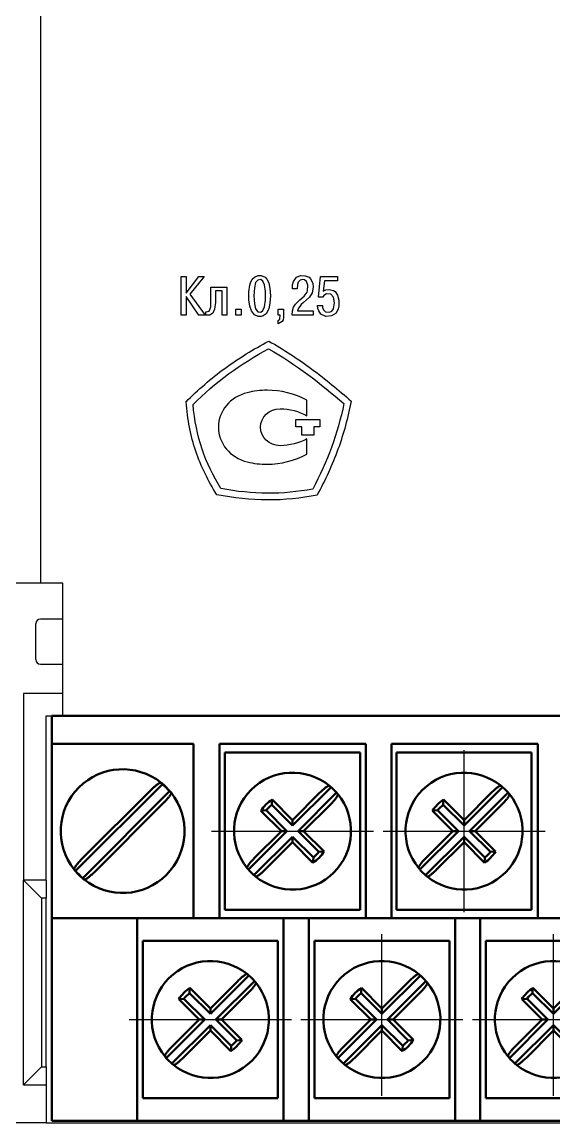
# Model space of a CAD drawing. Header units: millimetres. Extents: x 3520 to 8864, y 403 to 1747.
# Drawn here: x 7246.72 to 7270.35, y 1160.45 to 1209.4 of the extents above; entities that cross this region are included whole.
import ezdxf

# ---------------------------------------------------------------- set-up
doc = ezdxf.new("R2010")
doc.units = ezdxf.units.MM
doc.linetypes.add('CENTER', pattern=[10.16, 6.35, -1.27, 1.27, -1.27])
doc.layers.add('main', color=5, linetype='Continuous', lineweight=50)
doc.layers.add('ОСЕВЫЕ', color=1, linetype='CENTER', lineweight=25)
doc.layers.add('text', color=250, linetype='Continuous')

msp = doc.modelspace()

# ---------------------------------------------------------------- linework, layer by layer
at = {"layer": 'main', "color": 0, "lineweight": 25}
for p, q in [((7247.534, 1230.452, 1518.358), (7247.534, 1184.452, 1518.358)), ((7247.534, 1184.452, 1518.358), (7244.534, 1184.452, 1518.358)), ((7248.534, 1184.452, 1518.358), (7247.534, 1184.452, 1518.358)), ((7248.534, 1178.552, 1518.358), (7248.534, 1184.452, 1518.358)), ((7247.334, 1181.052, 1518.358), (7247.334, 1182.652, 1518.358)), ((7248.534, 1182.852, 1518.358), (7247.534, 1182.852, 1518.358)), ((7247.534, 1180.852, 1518.358), (7248.534, 1180.852, 1518.358)), ((7248.534, 1179.552, 1518.358), (7246.784, 1179.552, 1518.358)), ((7246.784, 1179.552, 1518.358), (7246.784, 1171.252, 1518.358)), ((7247.784, 1171.252, 1518.358), (7247.784, 1178.552, 1518.358)), ((7247.784, 1178.552, 1518.358), (7248.534, 1178.552, 1518.358)), ((7247.584, 1170.452, 1518.358), (7246.784, 1171.252, 1518.358)), ((7247.784, 1171.252, 1518.358), (7246.784, 1171.252, 1518.358)), ((7246.784, 1162.152, 1518.358), (7246.784, 1171.252, 1518.358)), ((7247.784, 1171.252, 1518.358), (7247.784, 1170.452, 1518.358)), ((7247.784, 1170.452, 1518.358), (7247.584, 1170.452, 1518.358)), ((7247.584, 1170.452, 1518.358), (7247.584, 1162.952, 1518.358)), ((7247.784, 1162.952, 1518.358), (7247.784, 1170.452, 1518.358)), ((7247.584, 1162.952, 1518.358), (7246.784, 1162.152, 1518.358)), ((7247.584, 1162.952, 1518.358), (7247.784, 1162.952, 1518.358)), ((7247.784, 1162.952, 1518.358), (7247.784, 1162.152, 1518.358)), ((7246.784, 1162.152, 1518.358), (7247.784, 1162.152, 1518.358)), ((7247.784, 1162.152, 1518.358), (7247.784, 1160.452, 1518.358)), ((7247.784, 1160.452, 1518.358), (7244.534, 1160.452, 1518.358)), ((7247.784, 1160.452, 1518.358), (7304.284, 1160.452, 1518.358))]:
    msp.add_line(p, q, dxfattribs=at)
at = {"layer": 'main', "color": 0}
for p, q in [((7304.034, 1178.552, 1518.358), (7248.034, 1178.552, 1518.358)), ((7248.034, 1178.552, 1518.358), (7248.034, 1177.302, 1518.358)), ((7254.334, 1177.302, 1518.358), (7248.034, 1177.302, 1518.358)), ((7248.034, 1169.552, 1518.358), (7248.034, 1177.302, 1518.358)), ((7254.334, 1170.552, 1518.358), (7254.334, 1177.302, 1518.358)), ((7255.484, 1177.302, 1518.358), (7255.484, 1170.552, 1518.358)), ((7261.984, 1177.302, 1518.358), (7255.484, 1177.302, 1518.358)), ((7261.984, 1170.552, 1518.358), (7261.984, 1177.302, 1518.358)), ((7269.634, 1177.302, 1518.358), (7263.134, 1177.302, 1518.358)), ((7263.134, 1177.302, 1518.358), (7263.134, 1170.552, 1518.358)), ((7269.634, 1170.552, 1518.358), (7269.634, 1177.302, 1518.358)), ((7255.734, 1176.927, 1518.358), (7255.734, 1169.927, 1518.358)), ((7261.734, 1176.927, 1518.358), (7255.734, 1176.927, 1518.358)), ((7261.734, 1169.927, 1518.358), (7261.734, 1176.927, 1518.358)), ((7269.354, 1176.927, 1518.358), (7263.354, 1176.927, 1518.358)), ((7263.354, 1176.927, 1518.358), (7263.354, 1169.927, 1518.358)), ((7269.354, 1169.927, 1518.358), (7269.354, 1176.927, 1518.358)), ((7252.954, 1175.513, 1518.358), (7249.098, 1171.657, 1518.358)), ((7252.467, 1175.276, 1518.358), (7249.335, 1172.144, 1518.358)), ((7252.954, 1175.513, 1518.358), (7252.953, 1175.533, 1518.358)), ((7260.446, 1175.384, 1518.358), (7258.734, 1173.673, 1518.358)), ((7268.066, 1175.384, 1518.358), (7266.354, 1173.673, 1518.358)), ((7249.414, 1171.341, 1518.358), (7253.27, 1175.197, 1518.358)), ((7253.27, 1175.197, 1518.358), (7253.29, 1175.196, 1518.358)), ((7257.808, 1174.599, 1518.358), (7257.827, 1174.829, 1518.358)), ((7258.734, 1173.922, 1518.358), (7257.827, 1174.829, 1518.358)), ((7259.951, 1175.139, 1518.358), (7258.734, 1173.922, 1518.358)), ((7258.98, 1173.427, 1518.358), (7260.691, 1175.139, 1518.358)), ((7265.428, 1174.599, 1518.358), (7265.447, 1174.829, 1518.358)), ((7266.354, 1173.922, 1518.358), (7265.447, 1174.829, 1518.358)), ((7267.571, 1175.139, 1518.358), (7266.354, 1173.922, 1518.358)), ((7266.6, 1173.427, 1518.358), (7268.311, 1175.139, 1518.358)), ((7249.901, 1171.579, 1518.358), (7253.032, 1174.71, 1518.358)), ((7257.562, 1174.353, 1518.358), (7257.332, 1174.334, 1518.358)), ((7257.332, 1174.334, 1518.358), (7258.239, 1173.427, 1518.358)), ((7257.562, 1174.353, 1518.358), (7258.488, 1173.427, 1518.358)), ((7258.734, 1173.673, 1518.358), (7257.808, 1174.599, 1518.358)), ((7259.229, 1173.427, 1518.358), (7260.446, 1174.644, 1518.358)), ((7265.182, 1174.353, 1518.358), (7264.952, 1174.334, 1518.358)), ((7264.952, 1174.334, 1518.358), (7265.859, 1173.427, 1518.358)), ((7265.182, 1174.353, 1518.358), (7266.108, 1173.427, 1518.358)), ((7266.354, 1173.673, 1518.358), (7265.428, 1174.599, 1518.358)), ((7266.849, 1173.427, 1518.358), (7268.066, 1174.644, 1518.358)), ((7258.734, 1173.673, 1518.358), (7258.734, 1173.922, 1518.358)), ((7266.354, 1173.673, 1518.358), (7266.354, 1173.922, 1518.358)), ((7258.488, 1173.427, 1518.358), (7256.777, 1171.716, 1518.358)), ((7258.239, 1173.427, 1518.358), (7257.022, 1172.21, 1518.358)), ((7258.488, 1173.427, 1518.358), (7258.239, 1173.427, 1518.358)), ((7258.98, 1173.427, 1518.358), (7259.229, 1173.427, 1518.358)), ((7259.906, 1172.501, 1518.358), (7258.98, 1173.427, 1518.358)), ((7260.136, 1172.52, 1518.358), (7259.229, 1173.427, 1518.358)), ((7266.108, 1173.427, 1518.358), (7264.397, 1171.716, 1518.358)), ((7265.859, 1173.427, 1518.358), (7264.642, 1172.21, 1518.358)), ((7266.108, 1173.427, 1518.358), (7265.859, 1173.427, 1518.358)), ((7266.6, 1173.427, 1518.358), (7266.849, 1173.427, 1518.358)), ((7267.526, 1172.501, 1518.358), (7266.6, 1173.427, 1518.358)), ((7267.756, 1172.52, 1518.358), (7266.849, 1173.427, 1518.358)), ((7257.022, 1171.47, 1518.358), (7258.734, 1173.181, 1518.358)), ((7257.517, 1171.715, 1518.358), (7258.734, 1172.932, 1518.358)), ((7258.734, 1173.181, 1518.358), (7258.734, 1172.932, 1518.358)), ((7258.734, 1173.181, 1518.358), (7259.66, 1172.255, 1518.358)), ((7258.734, 1172.932, 1518.358), (7259.641, 1172.025, 1518.358)), ((7264.642, 1171.47, 1518.358), (7266.354, 1173.181, 1518.358)), ((7265.137, 1171.715, 1518.358), (7266.354, 1172.932, 1518.358)), ((7266.354, 1173.181, 1518.358), (7266.354, 1172.932, 1518.358)), ((7266.354, 1173.181, 1518.358), (7267.28, 1172.255, 1518.358)), ((7266.354, 1172.932, 1518.358), (7267.261, 1172.025, 1518.358)), ((7259.906, 1172.501, 1518.358), (7260.136, 1172.52, 1518.358)), ((7267.526, 1172.501, 1518.358), (7267.756, 1172.52, 1518.358)), ((7259.66, 1172.255, 1518.358), (7259.641, 1172.025, 1518.358)), ((7267.28, 1172.255, 1518.358), (7267.261, 1172.025, 1518.358)), ((7249.098, 1171.657, 1518.358), (7249.078, 1171.658, 1518.358)), ((7249.414, 1171.341, 1518.358), (7249.415, 1171.322, 1518.358)), ((7254.334, 1169.552, 1518.358), (7254.334, 1170.552, 1518.358)), ((7255.484, 1170.552, 1518.358), (7255.484, 1169.552, 1518.358)), ((7261.984, 1169.552, 1518.358), (7261.984, 1170.552, 1518.358)), ((7263.134, 1170.552, 1518.358), (7263.134, 1169.552, 1518.358)), ((7269.634, 1169.552, 1518.358), (7269.634, 1170.552, 1518.358)), ((7255.734, 1169.927, 1518.358), (7261.734, 1169.927, 1518.358)), ((7263.354, 1169.927, 1518.358), (7269.354, 1169.927, 1518.358)), ((7248.034, 1169.552, 1518.358), (7254.334, 1169.552, 1518.358)), ((7248.034, 1169.552, 1518.358), (7248.034, 1161.552, 1518.358)), ((7251.834, 1169.552, 1518.358), (7251.834, 1161.552, 1518.358)), ((7255.484, 1169.552, 1518.358), (7254.334, 1169.552, 1518.358)), ((7255.484, 1169.552, 1518.358), (7261.984, 1169.552, 1518.358)), ((7258.334, 1161.552, 1518.358), (7258.334, 1169.552, 1518.358)), ((7259.454, 1169.552, 1518.358), (7259.454, 1161.552, 1518.358)), ((7263.134, 1169.552, 1518.358), (7261.984, 1169.552, 1518.358)), ((7263.134, 1169.552, 1518.358), (7269.634, 1169.552, 1518.358)), ((7265.954, 1161.552, 1518.358), (7265.954, 1169.552, 1518.358)), ((7267.074, 1169.552, 1518.358), (7267.074, 1161.552, 1518.358)), ((7270.784, 1169.552, 1518.358), (7269.634, 1169.552, 1518.358)), ((7258.084, 1168.552, 1518.358), (7252.084, 1168.552, 1518.358)), ((7252.084, 1168.552, 1518.358), (7252.084, 1161.552, 1518.358)), ((7258.084, 1161.552, 1518.358), (7258.084, 1168.552, 1518.358)), ((7265.704, 1168.552, 1518.358), (7259.704, 1168.552, 1518.358)), ((7259.704, 1168.552, 1518.358), (7259.704, 1161.552, 1518.358)), ((7265.704, 1161.552, 1518.358), (7265.704, 1168.552, 1518.358)), ((7267.324, 1168.552, 1518.358), (7267.324, 1161.552, 1518.358)), ((7273.324, 1168.552, 1518.358), (7267.324, 1168.552, 1518.358)), ((7256.796, 1167.009, 1518.358), (7255.084, 1165.298, 1518.358)), ((7264.416, 1167.009, 1518.358), (7262.704, 1165.298, 1518.358)), ((7272.036, 1167.009, 1518.358), (7270.324, 1165.298, 1518.358)), ((7254.158, 1166.224, 1518.358), (7254.177, 1166.454, 1518.358)), ((7255.084, 1165.547, 1518.358), (7254.177, 1166.454, 1518.358)), ((7256.301, 1166.764, 1518.358), (7255.084, 1165.547, 1518.358)), ((7255.33, 1165.052, 1518.358), (7257.041, 1166.764, 1518.358)), ((7261.778, 1166.224, 1518.358), (7261.797, 1166.454, 1518.358)), ((7262.704, 1165.547, 1518.358), (7261.797, 1166.454, 1518.358)), ((7263.921, 1166.764, 1518.358), (7262.704, 1165.547, 1518.358)), ((7262.95, 1165.052, 1518.358), (7264.661, 1166.764, 1518.358)), ((7269.398, 1166.224, 1518.358), (7269.417, 1166.454, 1518.358)), ((7270.324, 1165.547, 1518.358), (7269.417, 1166.454, 1518.358)), ((7271.541, 1166.764, 1518.358), (7270.324, 1165.547, 1518.358)), ((7253.912, 1165.978, 1518.358), (7253.682, 1165.959, 1518.358)), ((7253.682, 1165.959, 1518.358), (7254.589, 1165.052, 1518.358)), ((7253.912, 1165.978, 1518.358), (7254.838, 1165.052, 1518.358)), ((7255.084, 1165.298, 1518.358), (7254.158, 1166.224, 1518.358)), ((7255.579, 1165.052, 1518.358), (7256.796, 1166.269, 1518.358)), ((7261.532, 1165.978, 1518.358), (7261.302, 1165.959, 1518.358)), ((7261.302, 1165.959, 1518.358), (7262.209, 1165.052, 1518.358)), ((7261.532, 1165.978, 1518.358), (7262.458, 1165.052, 1518.358)), ((7262.704, 1165.298, 1518.358), (7261.778, 1166.224, 1518.358)), ((7263.199, 1165.052, 1518.358), (7264.416, 1166.269, 1518.358)), ((7269.152, 1165.978, 1518.358), (7268.922, 1165.959, 1518.358)), ((7268.922, 1165.959, 1518.358), (7269.829, 1165.052, 1518.358)), ((7269.152, 1165.978, 1518.358), (7270.078, 1165.052, 1518.358)), ((7270.324, 1165.298, 1518.358), (7269.398, 1166.224, 1518.358)), ((7255.084, 1165.298, 1518.358), (7255.084, 1165.547, 1518.358)), ((7262.704, 1165.298, 1518.358), (7262.704, 1165.547, 1518.358)), ((7270.324, 1165.298, 1518.358), (7270.324, 1165.547, 1518.358)), ((7254.838, 1165.052, 1518.358), (7253.127, 1163.341, 1518.358)), ((7254.589, 1165.052, 1518.358), (7253.372, 1163.835, 1518.358)), ((7254.838, 1165.052, 1518.358), (7254.589, 1165.052, 1518.358)), ((7255.33, 1165.052, 1518.358), (7255.579, 1165.052, 1518.358)), ((7256.256, 1164.126, 1518.358), (7255.33, 1165.052, 1518.358)), ((7256.486, 1164.145, 1518.358), (7255.579, 1165.052, 1518.358)), ((7262.458, 1165.052, 1518.358), (7260.747, 1163.341, 1518.358)), ((7262.209, 1165.052, 1518.358), (7260.992, 1163.835, 1518.358)), ((7262.458, 1165.052, 1518.358), (7262.209, 1165.052, 1518.358)), ((7262.95, 1165.052, 1518.358), (7263.199, 1165.052, 1518.358)), ((7263.876, 1164.126, 1518.358), (7262.95, 1165.052, 1518.358)), ((7264.106, 1164.145, 1518.358), (7263.199, 1165.052, 1518.358)), ((7270.078, 1165.052, 1518.358), (7268.367, 1163.341, 1518.358)), ((7269.829, 1165.052, 1518.358), (7268.612, 1163.835, 1518.358)), ((7270.078, 1165.052, 1518.358), (7269.829, 1165.052, 1518.358)), ((7253.372, 1163.095, 1518.358), (7255.084, 1164.806, 1518.358)), ((7253.867, 1163.34, 1518.358), (7255.084, 1164.557, 1518.358)), ((7255.084, 1164.806, 1518.358), (7255.084, 1164.557, 1518.358)), ((7255.084, 1164.806, 1518.358), (7256.01, 1163.88, 1518.358)), ((7255.084, 1164.557, 1518.358), (7255.991, 1163.65, 1518.358)), ((7260.992, 1163.095, 1518.358), (7262.704, 1164.806, 1518.358)), ((7261.487, 1163.34, 1518.358), (7262.704, 1164.557, 1518.358)), ((7262.704, 1164.806, 1518.358), (7262.704, 1164.557, 1518.358)), ((7262.704, 1164.806, 1518.358), (7263.63, 1163.88, 1518.358)), ((7262.704, 1164.557, 1518.358), (7263.611, 1163.65, 1518.358)), ((7268.612, 1163.095, 1518.358), (7270.324, 1164.806, 1518.358)), ((7269.107, 1163.34, 1518.358), (7270.324, 1164.557, 1518.358)), ((7270.324, 1164.806, 1518.358), (7270.324, 1164.557, 1518.358)), ((7270.324, 1164.806, 1518.358), (7271.25, 1163.88, 1518.358)), ((7270.324, 1164.557, 1518.358), (7271.231, 1163.65, 1518.358)), ((7256.256, 1164.126, 1518.358), (7256.486, 1164.145, 1518.358)), ((7263.876, 1164.126, 1518.358), (7264.106, 1164.145, 1518.358)), ((7256.01, 1163.88, 1518.358), (7255.991, 1163.65, 1518.358)), ((7263.63, 1163.88, 1518.358), (7263.611, 1163.65, 1518.358)), ((7248.034, 1160.552, 1518.358), (7248.034, 1161.552, 1518.358)), ((7251.834, 1161.552, 1518.358), (7251.834, 1160.552, 1518.358)), ((7252.084, 1161.552, 1518.358), (7258.084, 1161.552, 1518.358)), ((7258.334, 1160.552, 1518.358), (7258.334, 1161.552, 1518.358)), ((7259.454, 1161.552, 1518.358), (7259.454, 1160.552, 1518.358)), ((7259.704, 1161.552, 1518.358), (7265.704, 1161.552, 1518.358)), ((7265.954, 1160.552, 1518.358), (7265.954, 1161.552, 1518.358)), ((7267.074, 1161.552, 1518.358), (7267.074, 1160.552, 1518.358)), ((7267.324, 1161.552, 1518.358), (7273.324, 1161.552, 1518.358)), ((7251.834, 1160.552, 1518.358), (7248.034, 1160.552, 1518.358)), ((7251.834, 1160.552, 1518.358), (7258.334, 1160.552, 1518.358)), ((7259.454, 1160.552, 1518.358), (7258.334, 1160.552, 1518.358)), ((7259.454, 1160.552, 1518.358), (7265.954, 1160.552, 1518.358)), ((7267.074, 1160.552, 1518.358), (7265.954, 1160.552, 1518.358)), ((7267.074, 1160.552, 1518.358), (7273.574, 1160.552, 1518.358))]:
    msp.add_line(p, q, dxfattribs=at)
at = {"layer": 'main', "color": 0, "lineweight": 25}
for centre, start, end in [((7247.534, 1182.652, 1518.358), 90, 180), ((7247.534, 1181.052, 1518.358), 180, 270)]:
    msp.add_arc(centre, 0.2, start, end, dxfattribs=at)
at = {"layer": 'main', "color": 0}
for centre, radius, start, end in [((7251.184, 1173.427, 1518.358), 2.75, 51.5111, 218.4889), ((7258.734, 1173.427, 1518.358), 2.6, 50.7798, 219.2202), ((7266.354, 1173.427, 1518.358), 2.6, 50.7798, 219.2202), ((7251.184, 1173.427, 1518.358), 2.75, 49.9661, 51.5111), ((7251.184, 1173.427, 1518.358), 2.75, 40.0339, 49.9661), ((7251.184, 1173.427, 1518.358), 2.736, 40.3101, 49.6899), ((7258.734, 1173.427, 1518.358), 2.6, 48.8301, 50.7798), ((7258.734, 1173.427, 1518.358), 2.6, 41.1699, 48.8301), ((7266.354, 1173.427, 1518.358), 2.6, 48.8301, 50.7798), ((7266.354, 1173.427, 1518.358), 2.6, 41.1699, 48.8301), ((7251.184, 1173.427, 1518.358), 2.75, 231.5111, 38.4889), ((7251.184, 1173.427, 1518.358), 2.75, 38.4889, 40.0339), ((7258.734, 1173.427, 1518.358), 2.6, 230.7798, 39.2202), ((7258.734, 1173.427, 1518.358), 1.67, 122.9031, 147.0969), ((7258.734, 1173.427, 1518.358), 2.6, 39.2202, 41.1699), ((7266.354, 1173.427, 1518.358), 2.6, 230.7798, 39.2202), ((7266.354, 1173.427, 1518.358), 1.67, 122.9031, 147.0969), ((7266.354, 1173.427, 1518.358), 2.6, 39.2202, 41.1699), ((7258.734, 1173.427, 1518.358), 1.494, 128.3235, 141.6765), ((7266.354, 1173.427, 1518.358), 1.494, 128.3235, 141.6765), ((7258.734, 1173.427, 1518.358), 1.67, 302.9031, 327.0969), ((7258.734, 1173.427, 1518.358), 1.494, 308.3235, 321.6765), ((7266.354, 1173.427, 1518.358), 1.67, 302.9031, 327.0969), ((7266.354, 1173.427, 1518.358), 1.494, 308.3235, 321.6765), ((7251.184, 1173.427, 1518.358), 2.75, 218.4889, 220.0339), ((7251.184, 1173.427, 1518.358), 2.75, 220.0339, 229.9661), ((7251.184, 1173.427, 1518.358), 2.736, 220.3101, 229.6899), ((7251.184, 1173.427, 1518.358), 2.75, 229.9661, 231.5111), ((7258.734, 1173.427, 1518.358), 2.6, 219.2202, 221.1699), ((7258.734, 1173.427, 1518.358), 2.6, 221.1699, 228.8301), ((7258.734, 1173.427, 1518.358), 2.6, 228.8301, 230.7798), ((7266.354, 1173.427, 1518.358), 2.6, 219.2202, 221.1699), ((7266.354, 1173.427, 1518.358), 2.6, 221.1699, 228.8301), ((7266.354, 1173.427, 1518.358), 2.6, 228.8301, 230.7798), ((7255.084, 1165.052, 1518.358), 2.6, 50.7798, 219.2202), ((7262.704, 1165.052, 1518.358), 2.6, 50.7798, 219.2202), ((7270.324, 1165.052, 1518.358), 2.6, 50.7798, 219.2202), ((7255.084, 1165.052, 1518.358), 2.6, 48.8301, 50.7798), ((7255.084, 1165.052, 1518.358), 2.6, 41.1699, 48.8301), ((7262.704, 1165.052, 1518.358), 2.6, 48.8301, 50.7798), ((7262.704, 1165.052, 1518.358), 2.6, 41.1699, 48.8301), ((7255.084, 1165.052, 1518.358), 2.6, 230.7798, 39.2202), ((7255.084, 1165.052, 1518.358), 1.67, 122.9031, 147.0969), ((7255.084, 1165.052, 1518.358), 2.6, 39.2202, 41.1699), ((7262.704, 1165.052, 1518.358), 2.6, 230.7798, 39.2202), ((7262.704, 1165.052, 1518.358), 1.67, 122.9031, 147.0969), ((7262.704, 1165.052, 1518.358), 2.6, 39.2202, 41.1699), ((7270.324, 1165.052, 1518.358), 2.6, 230.7798, 39.2202), ((7270.324, 1165.052, 1518.358), 1.67, 122.9031, 147.0969), ((7255.084, 1165.052, 1518.358), 1.494, 128.3235, 141.6765), ((7262.704, 1165.052, 1518.358), 1.494, 128.3235, 141.6765), ((7270.324, 1165.052, 1518.358), 1.494, 128.3235, 141.6765), ((7255.084, 1165.052, 1518.358), 1.67, 302.9031, 327.0969), ((7255.084, 1165.052, 1518.358), 1.494, 308.3235, 321.6765), ((7262.704, 1165.052, 1518.358), 1.67, 302.9031, 327.0969), ((7262.704, 1165.052, 1518.358), 1.494, 308.3235, 321.6765), ((7255.084, 1165.052, 1518.358), 2.6, 219.2202, 221.1699), ((7255.084, 1165.052, 1518.358), 2.6, 221.1699, 228.8301), ((7255.084, 1165.052, 1518.358), 2.6, 228.8301, 230.7798), ((7262.704, 1165.052, 1518.358), 2.6, 219.2202, 221.1699), ((7262.704, 1165.052, 1518.358), 2.6, 221.1699, 228.8301), ((7262.704, 1165.052, 1518.358), 2.6, 228.8301, 230.7798), ((7270.324, 1165.052, 1518.358), 2.6, 219.2202, 221.1699), ((7270.324, 1165.052, 1518.358), 2.6, 221.1699, 228.8301), ((7270.324, 1165.052, 1518.358), 2.6, 228.8301, 230.7798)]:
    msp.add_arc(centre, radius, start, end, dxfattribs=at)
for points, knots in [([(7252.895, 1175.58, 1518.358), (7252.883, 1175.582, 1518.358), (7252.86, 1175.586, 1518.358), (7252.776, 1175.54, 1518.358), (7252.667, 1175.46, 1518.358), (7252.558, 1175.365, 1518.358), (7252.492, 1175.3, 1518.358), (7252.467, 1175.276, 1518.358)], [0, 0, 0, 0, 0.21613, 0.432425, 0.650692, 0.870012, 1, 1, 1, 1]), ([(7260.378, 1175.441, 1518.358), (7260.366, 1175.444, 1518.358), (7260.342, 1175.448, 1518.358), (7260.259, 1175.402, 1518.358), (7260.151, 1175.322, 1518.358), (7260.042, 1175.228, 1518.358), (7259.975, 1175.163, 1518.358), (7259.951, 1175.139, 1518.358)], [0, 0, 0, 0, 0.216319, 0.432818, 0.650934, 0.869724, 1, 1, 1, 1]), ([(7267.998, 1175.441, 1518.358), (7267.986, 1175.444, 1518.358), (7267.962, 1175.448, 1518.358), (7267.879, 1175.402, 1518.358), (7267.77, 1175.322, 1518.358), (7267.662, 1175.228, 1518.358), (7267.595, 1175.163, 1518.358), (7267.571, 1175.139, 1518.358)], [0, 0, 0, 0, 0.216573, 0.433077, 0.651194, 0.869983, 1, 1, 1, 1]), ([(7253.032, 1174.71, 1518.358), (7253.042, 1174.719, 1518.358), (7253.09, 1174.768, 1518.358), (7253.176, 1174.861, 1518.358), (7253.268, 1174.978, 1518.358), (7253.328, 1175.072, 1518.358), (7253.345, 1175.121, 1518.358), (7253.338, 1175.135, 1518.358), (7253.336, 1175.139, 1518.358)], [0, 0, 0, 0, 0.048599, 0.260524, 0.477084, 0.696082, 0.915044, 1, 1, 1, 1]), ([(7260.446, 1174.644, 1518.358), (7260.455, 1174.654, 1518.358), (7260.505, 1174.703, 1518.358), (7260.59, 1174.797, 1518.358), (7260.682, 1174.912, 1518.358), (7260.741, 1175.005, 1518.358), (7260.757, 1175.054, 1518.358), (7260.75, 1175.067, 1518.358), (7260.748, 1175.071, 1518.358)], [0, 0, 0, 0, 0.051767, 0.263367, 0.479313, 0.697685, 0.916286, 1, 1, 1, 1]), ([(7268.066, 1174.644, 1518.358), (7268.106, 1174.685, 1518.358), (7268.186, 1174.768, 1518.358), (7268.284, 1174.888, 1518.358), (7268.351, 1174.987, 1518.358), (7268.377, 1175.048, 1518.358), (7268.371, 1175.065, 1518.358), (7268.368, 1175.071, 1518.358)], [0, 0, 0, 0, 0.2160219, 0.4319454, 0.6500247, 0.868799, 1, 1, 1, 1]), ([(7249.335, 1172.144, 1518.358), (7249.326, 1172.135, 1518.358), (7249.277, 1172.086, 1518.358), (7249.192, 1171.993, 1518.358), (7249.1, 1171.877, 1518.358), (7249.04, 1171.782, 1518.358), (7249.023, 1171.733, 1518.358), (7249.03, 1171.719, 1518.358), (7249.031, 1171.716, 1518.358)], [0, 0, 0, 0, 0.0486, 0.260525, 0.477084, 0.696081, 0.915044, 1, 1, 1, 1]), ([(7257.022, 1172.21, 1518.358), (7257.013, 1172.201, 1518.358), (7256.963, 1172.151, 1518.358), (7256.878, 1172.058, 1518.358), (7256.786, 1171.942, 1518.358), (7256.727, 1171.849, 1518.358), (7256.711, 1171.8, 1518.358), (7256.718, 1171.787, 1518.358), (7256.72, 1171.783, 1518.358)], [0, 0, 0, 0, 0.051767, 0.263368, 0.479313, 0.697685, 0.916286, 1, 1, 1, 1]), ([(7264.642, 1172.21, 1518.358), (7264.602, 1172.169, 1518.358), (7264.522, 1172.086, 1518.358), (7264.424, 1171.966, 1518.358), (7264.357, 1171.867, 1518.358), (7264.331, 1171.806, 1518.358), (7264.337, 1171.789, 1518.358), (7264.34, 1171.783, 1518.358)], [0, 0, 0, 0, 0.216021, 0.431945, 0.650024, 0.868799, 1, 1, 1, 1]), ([(7249.472, 1171.275, 1518.358), (7249.484, 1171.272, 1518.358), (7249.508, 1171.268, 1518.358), (7249.592, 1171.314, 1518.358), (7249.701, 1171.395, 1518.358), (7249.81, 1171.489, 1518.358), (7249.876, 1171.554, 1518.358), (7249.901, 1171.579, 1518.358)], [0, 0, 0, 0, 0.21613, 0.432424, 0.650692, 0.870012, 1, 1, 1, 1]), ([(7257.09, 1171.413, 1518.358), (7257.102, 1171.411, 1518.358), (7257.126, 1171.406, 1518.358), (7257.209, 1171.452, 1518.358), (7257.317, 1171.532, 1518.358), (7257.426, 1171.626, 1518.358), (7257.492, 1171.691, 1518.358), (7257.517, 1171.715, 1518.358)], [0, 0, 0, 0, 0.2163182, 0.4328178, 0.6509339, 0.8697239, 1, 1, 1, 1]), ([(7264.71, 1171.413, 1518.358), (7264.722, 1171.411, 1518.358), (7264.746, 1171.406, 1518.358), (7264.829, 1171.452, 1518.358), (7264.937, 1171.532, 1518.358), (7265.046, 1171.626, 1518.358), (7265.113, 1171.691, 1518.358), (7265.137, 1171.715, 1518.358)], [0, 0, 0, 0, 0.216573, 0.4330757, 0.6511939, 0.8699841, 1, 1, 1, 1]), ([(7256.728, 1167.066, 1518.358), (7256.716, 1167.069, 1518.358), (7256.692, 1167.073, 1518.358), (7256.609, 1167.027, 1518.358), (7256.501, 1166.947, 1518.358), (7256.392, 1166.853, 1518.358), (7256.325, 1166.788, 1518.358), (7256.301, 1166.764, 1518.358)], [0, 0, 0, 0, 0.2163183, 0.4328178, 0.6509341, 0.8697238, 1, 1, 1, 1]), ([(7264.348, 1167.066, 1518.358), (7264.336, 1167.069, 1518.358), (7264.312, 1167.073, 1518.358), (7264.229, 1167.027, 1518.358), (7264.12, 1166.947, 1518.358), (7264.012, 1166.853, 1518.358), (7263.945, 1166.788, 1518.358), (7263.921, 1166.764, 1518.358)], [0, 0, 0, 0, 0.216573, 0.433075, 0.651194, 0.869984, 1, 1, 1, 1]), ([(7256.796, 1166.269, 1518.358), (7256.805, 1166.279, 1518.358), (7256.855, 1166.328, 1518.358), (7256.94, 1166.422, 1518.358), (7257.032, 1166.537, 1518.358), (7257.091, 1166.63, 1518.358), (7257.107, 1166.679, 1518.358), (7257.1, 1166.692, 1518.358), (7257.098, 1166.696, 1518.358)], [0, 0, 0, 0, 0.051767, 0.263368, 0.479313, 0.697685, 0.916286, 1, 1, 1, 1]), ([(7264.416, 1166.269, 1518.358), (7264.456, 1166.31, 1518.358), (7264.536, 1166.393, 1518.358), (7264.634, 1166.513, 1518.358), (7264.701, 1166.612, 1518.358), (7264.727, 1166.673, 1518.358), (7264.721, 1166.69, 1518.358), (7264.718, 1166.696, 1518.358)], [0, 0, 0, 0, 0.216022, 0.431945, 0.650024, 0.868798, 1, 1, 1, 1]), ([(7253.372, 1163.835, 1518.358), (7253.363, 1163.826, 1518.358), (7253.313, 1163.776, 1518.358), (7253.228, 1163.683, 1518.358), (7253.136, 1163.567, 1518.358), (7253.077, 1163.474, 1518.358), (7253.061, 1163.425, 1518.358), (7253.068, 1163.412, 1518.358), (7253.07, 1163.408, 1518.358)], [0, 0, 0, 0, 0.051766, 0.263367, 0.479313, 0.697685, 0.916286, 1, 1, 1, 1]), ([(7260.992, 1163.835, 1518.358), (7260.952, 1163.794, 1518.358), (7260.872, 1163.711, 1518.358), (7260.774, 1163.591, 1518.358), (7260.707, 1163.492, 1518.358), (7260.681, 1163.431, 1518.358), (7260.687, 1163.414, 1518.358), (7260.69, 1163.408, 1518.358)], [0, 0, 0, 0, 0.216021, 0.431944, 0.650024, 0.868798, 1, 1, 1, 1]), ([(7268.612, 1163.835, 1518.358), (7268.572, 1163.794, 1518.358), (7268.492, 1163.711, 1518.358), (7268.394, 1163.591, 1518.358), (7268.327, 1163.492, 1518.358), (7268.301, 1163.431, 1518.358), (7268.307, 1163.414, 1518.358), (7268.31, 1163.408, 1518.358)], [0, 0, 0, 0, 0.216022, 0.431945, 0.650024, 0.868798, 1, 1, 1, 1]), ([(7253.44, 1163.038, 1518.358), (7253.452, 1163.036, 1518.358), (7253.476, 1163.031, 1518.358), (7253.559, 1163.077, 1518.358), (7253.667, 1163.157, 1518.358), (7253.776, 1163.251, 1518.358), (7253.842, 1163.316, 1518.358), (7253.867, 1163.34, 1518.358)], [0, 0, 0, 0, 0.216319, 0.432818, 0.650934, 0.869724, 1, 1, 1, 1]), ([(7261.06, 1163.038, 1518.358), (7261.072, 1163.036, 1518.358), (7261.096, 1163.031, 1518.358), (7261.179, 1163.077, 1518.358), (7261.287, 1163.157, 1518.358), (7261.396, 1163.251, 1518.358), (7261.463, 1163.316, 1518.358), (7261.487, 1163.34, 1518.358)], [0, 0, 0, 0, 0.216573, 0.433076, 0.651194, 0.869984, 1, 1, 1, 1]), ([(7268.68, 1163.038, 1518.358), (7268.692, 1163.036, 1518.358), (7268.716, 1163.031, 1518.358), (7268.799, 1163.077, 1518.358), (7268.907, 1163.157, 1518.358), (7269.016, 1163.251, 1518.358), (7269.083, 1163.316, 1518.358), (7269.107, 1163.34, 1518.358)], [0, 0, 0, 0, 0.216573, 0.433077, 0.651193, 0.869984, 1, 1, 1, 1])]:
    msp.add_open_spline(points, degree=3, knots=knots, dxfattribs=at)
at = {"layer": 'text', "color": 0}
for p, q in [((7253.792, 1196.361, 1518.358), (7253.792, 1198.081, 1518.358)), ((7253.792, 1198.081, 1518.358), (7254.006, 1198.081, 1518.358)), ((7254.006, 1198.081, 1518.358), (7254.006, 1197.347, 1518.358)), ((7254.006, 1197.347, 1518.358), (7254.566, 1198.081, 1518.358)), ((7254.806, 1198.081, 1518.358), (7254.179, 1197.294, 1518.358)), ((7254.566, 1198.081, 1518.358), (7254.806, 1198.081, 1518.358)), ((7256.839, 1197.694, 1518.358), (7256.866, 1197.801, 1518.358)), ((7256.866, 1197.801, 1518.358), (7256.946, 1197.961, 1518.358)), ((7256.946, 1197.961, 1518.358), (7257.039, 1198.054, 1518.358)), ((7257.039, 1198.054, 1518.358), (7257.212, 1198.134, 1518.358)), ((7257.092, 1197.814, 1518.358), (7257.039, 1197.587, 1518.358)), ((7257.186, 1197.921, 1518.358), (7257.092, 1197.814, 1518.358)), ((7257.319, 1197.947, 1518.358), (7257.186, 1197.921, 1518.358)), ((7257.212, 1198.134, 1518.358), (7257.346, 1198.134, 1518.358)), ((7257.412, 1197.881, 1518.358), (7257.319, 1197.947, 1518.358)), ((7257.346, 1198.134, 1518.358), (7257.519, 1198.054, 1518.358)), ((7257.492, 1197.721, 1518.358), (7257.412, 1197.881, 1518.358)), ((7257.519, 1198.054, 1518.358), (7257.599, 1197.961, 1518.358)), ((7257.599, 1197.961, 1518.358), (7257.679, 1197.801, 1518.358)), ((7257.679, 1197.801, 1518.358), (7257.732, 1197.547, 1518.358)), ((7258.726, 1197.721, 1518.358), (7258.779, 1197.867, 1518.358)), ((7258.779, 1197.867, 1518.358), (7258.912, 1198.054, 1518.358)), ((7258.912, 1198.054, 1518.358), (7259.086, 1198.134, 1518.358)), ((7258.992, 1197.841, 1518.358), (7258.952, 1197.734, 1518.358)), ((7259.072, 1197.921, 1518.358), (7258.992, 1197.841, 1518.358)), ((7259.179, 1197.947, 1518.358), (7259.072, 1197.921, 1518.358)), ((7259.086, 1198.134, 1518.358), (7259.299, 1198.121, 1518.358)), ((7259.259, 1197.934, 1518.358), (7259.179, 1197.947, 1518.358)), ((7259.352, 1197.867, 1518.358), (7259.259, 1197.934, 1518.358)), ((7259.299, 1198.121, 1518.358), (7259.472, 1198.054, 1518.358)), ((7259.419, 1197.707, 1518.358), (7259.352, 1197.867, 1518.358)), ((7259.472, 1198.054, 1518.358), (7259.539, 1197.987, 1518.358)), ((7259.539, 1197.987, 1518.358), (7259.632, 1197.787, 1518.358)), ((7259.632, 1197.787, 1518.358), (7259.646, 1197.614, 1518.358)), ((7259.886, 1197.174, 1518.358), (7259.979, 1198.081, 1518.358)), ((7259.979, 1198.081, 1518.358), (7260.726, 1198.081, 1518.358)), ((7260.152, 1197.894, 1518.358), (7260.099, 1197.427, 1518.358)), ((7260.726, 1197.894, 1518.358), (7260.152, 1197.894, 1518.358)), ((7260.726, 1198.081, 1518.358), (7260.726, 1197.894, 1518.358)), ((7254.179, 1197.294, 1518.358), (7254.846, 1196.361, 1518.358)), ((7255.112, 1197.614, 1518.358), (7255.819, 1197.614, 1518.358)), ((7255.112, 1196.987, 1518.358), (7255.112, 1197.614, 1518.358)), ((7255.606, 1197.454, 1518.358), (7255.312, 1197.454, 1518.358)), ((7255.312, 1197.454, 1518.358), (7255.312, 1196.934, 1518.358)), ((7255.606, 1196.361, 1518.358), (7255.606, 1197.454, 1518.358)), ((7255.819, 1197.614, 1518.358), (7255.819, 1196.361, 1518.358)), ((7256.799, 1197.401, 1518.358), (7256.839, 1197.694, 1518.358)), ((7256.799, 1197.054, 1518.358), (7256.799, 1197.401, 1518.358)), ((7257.039, 1197.587, 1518.358), (7257.012, 1197.227, 1518.358)), ((7257.532, 1197.414, 1518.358), (7257.492, 1197.721, 1518.358)), ((7257.532, 1197.027, 1518.358), (7257.532, 1197.414, 1518.358)), ((7257.732, 1197.547, 1518.358), (7257.759, 1197.227, 1518.358)), ((7258.726, 1197.534, 1518.358), (7258.726, 1197.721, 1518.358)), ((7258.939, 1197.534, 1518.358), (7258.726, 1197.534, 1518.358)), ((7258.952, 1197.734, 1518.358), (7258.939, 1197.534, 1518.358)), ((7259.246, 1197.214, 1518.358), (7259.379, 1197.387, 1518.358)), ((7259.379, 1197.387, 1518.358), (7259.406, 1197.454, 1518.358)), ((7259.406, 1197.454, 1518.358), (7259.419, 1197.707, 1518.358)), ((7259.606, 1197.361, 1518.358), (7259.486, 1197.174, 1518.358)), ((7259.646, 1197.614, 1518.358), (7259.606, 1197.361, 1518.358)), ((7260.099, 1197.427, 1518.358), (7260.219, 1197.494, 1518.358)), ((7260.246, 1197.321, 1518.358), (7260.126, 1197.241, 1518.358)), ((7260.219, 1197.494, 1518.358), (7260.366, 1197.507, 1518.358)), ((7260.432, 1197.307, 1518.358), (7260.246, 1197.321, 1518.358)), ((7260.366, 1197.507, 1518.358), (7260.552, 1197.467, 1518.358)), ((7260.552, 1197.174, 1518.358), (7260.432, 1197.307, 1518.358)), ((7260.552, 1197.467, 1518.358), (7260.632, 1197.414, 1518.358)), ((7260.632, 1197.414, 1518.358), (7260.739, 1197.254, 1518.358)), ((7254.579, 1196.361, 1518.358), (7254.006, 1197.201, 1518.358)), ((7254.006, 1197.201, 1518.358), (7254.006, 1196.361, 1518.358)), ((7255.099, 1196.734, 1518.358), (7255.112, 1196.987, 1518.358)), ((7255.312, 1196.934, 1518.358), (7255.272, 1196.627, 1518.358)), ((7256.839, 1196.761, 1518.358), (7256.799, 1197.054, 1518.358)), ((7257.012, 1197.227, 1518.358), (7257.039, 1196.867, 1518.358)), ((7257.039, 1196.867, 1518.358), (7257.092, 1196.641, 1518.358)), ((7257.492, 1196.734, 1518.358), (7257.532, 1197.027, 1518.358)), ((7257.732, 1196.894, 1518.358), (7257.679, 1196.654, 1518.358)), ((7257.759, 1197.227, 1518.358), (7257.732, 1196.894, 1518.358)), ((7258.779, 1196.721, 1518.358), (7258.859, 1196.854, 1518.358)), ((7258.859, 1196.854, 1518.358), (7259.059, 1197.054, 1518.358)), ((7259.112, 1196.841, 1518.358), (7258.979, 1196.654, 1518.358)), ((7259.059, 1197.054, 1518.358), (7259.246, 1197.214, 1518.358)), ((7259.219, 1196.934, 1518.358), (7259.112, 1196.841, 1518.358)), ((7259.486, 1197.174, 1518.358), (7259.219, 1196.934, 1518.358)), ((7259.846, 1196.801, 1518.358), (7260.059, 1196.801, 1518.358)), ((7259.859, 1196.667, 1518.358), (7259.846, 1196.801, 1518.358)), ((7260.086, 1197.174, 1518.358), (7259.886, 1197.174, 1518.358)), ((7260.059, 1196.801, 1518.358), (7260.072, 1196.694, 1518.358)), ((7260.126, 1197.241, 1518.358), (7260.086, 1197.174, 1518.358)), ((7260.592, 1196.921, 1518.358), (7260.552, 1197.174, 1518.358)), ((7260.552, 1196.654, 1518.358), (7260.592, 1196.921, 1518.358)), ((7260.739, 1197.254, 1518.358), (7260.792, 1197.041, 1518.358)), ((7260.792, 1196.774, 1518.358), (7260.766, 1196.641, 1518.358)), ((7260.792, 1197.041, 1518.358), (7260.792, 1196.774, 1518.358)), ((7254.006, 1196.361, 1518.358), (7253.792, 1196.361, 1518.358)), ((7254.846, 1196.361, 1518.358), (7254.579, 1196.361, 1518.358)), ((7254.886, 1196.521, 1518.358), (7255.032, 1196.547, 1518.358)), ((7254.886, 1196.361, 1518.358), (7254.886, 1196.521, 1518.358)), ((7255.059, 1196.361, 1518.358), (7254.886, 1196.361, 1518.358)), ((7255.032, 1196.547, 1518.358), (7255.099, 1196.734, 1518.358)), ((7255.192, 1196.454, 1518.358), (7255.059, 1196.361, 1518.358)), ((7255.272, 1196.627, 1518.358), (7255.192, 1196.454, 1518.358)), ((7255.819, 1196.361, 1518.358), (7255.606, 1196.361, 1518.358)), ((7256.219, 1196.361, 1518.358), (7256.219, 1196.627, 1518.358)), ((7256.219, 1196.627, 1518.358), (7256.446, 1196.627, 1518.358)), ((7256.446, 1196.361, 1518.358), (7256.219, 1196.361, 1518.358)), ((7256.446, 1196.627, 1518.358), (7256.446, 1196.361, 1518.358)), ((7256.906, 1196.561, 1518.358), (7256.839, 1196.761, 1518.358)), ((7257.039, 1196.387, 1518.358), (7256.906, 1196.561, 1518.358)), ((7257.212, 1196.307, 1518.358), (7257.039, 1196.387, 1518.358)), ((7257.092, 1196.641, 1518.358), (7257.186, 1196.521, 1518.358)), ((7257.186, 1196.521, 1518.358), (7257.319, 1196.494, 1518.358)), ((7257.346, 1196.307, 1518.358), (7257.212, 1196.307, 1518.358)), ((7257.319, 1196.494, 1518.358), (7257.412, 1196.574, 1518.358)), ((7257.426, 1196.334, 1518.358), (7257.346, 1196.307, 1518.358)), ((7257.412, 1196.574, 1518.358), (7257.492, 1196.734, 1518.358)), ((7257.559, 1196.427, 1518.358), (7257.426, 1196.334, 1518.358)), ((7257.679, 1196.654, 1518.358), (7257.559, 1196.427, 1518.358)), ((7258.099, 1196.627, 1518.358), (7258.326, 1196.627, 1518.358)), ((7258.099, 1196.361, 1518.358), (7258.099, 1196.627, 1518.358)), ((7258.192, 1196.361, 1518.358), (7258.099, 1196.361, 1518.358)), ((7258.166, 1196.187, 1518.358), (7258.192, 1196.361, 1518.358)), ((7258.326, 1196.627, 1518.358), (7258.326, 1196.281, 1518.358)), ((7258.712, 1196.361, 1518.358), (7258.739, 1196.561, 1518.358)), ((7259.646, 1196.361, 1518.358), (7258.712, 1196.361, 1518.358)), ((7258.739, 1196.561, 1518.358), (7258.779, 1196.721, 1518.358)), ((7258.979, 1196.654, 1518.358), (7258.952, 1196.561, 1518.358)), ((7258.952, 1196.561, 1518.358), (7259.646, 1196.561, 1518.358)), ((7259.646, 1196.561, 1518.358), (7259.646, 1196.361, 1518.358)), ((7259.899, 1196.561, 1518.358), (7259.859, 1196.667, 1518.358)), ((7259.992, 1196.414, 1518.358), (7259.899, 1196.561, 1518.358)), ((7260.219, 1196.307, 1518.358), (7259.992, 1196.414, 1518.358)), ((7260.072, 1196.694, 1518.358), (7260.126, 1196.587, 1518.358)), ((7260.126, 1196.587, 1518.358), (7260.192, 1196.521, 1518.358)), ((7260.192, 1196.521, 1518.358), (7260.379, 1196.494, 1518.358)), ((7260.472, 1196.334, 1518.358), (7260.219, 1196.307, 1518.358)), ((7260.379, 1196.494, 1518.358), (7260.486, 1196.547, 1518.358)), ((7260.672, 1196.454, 1518.358), (7260.472, 1196.334, 1518.358)), ((7260.486, 1196.547, 1518.358), (7260.552, 1196.654, 1518.358)), ((7260.766, 1196.641, 1518.358), (7260.672, 1196.454, 1518.358)), ((7258.099, 1196.134, 1518.358), (7258.166, 1196.187, 1518.358)), ((7258.099, 1195.987, 1518.358), (7258.099, 1196.134, 1518.358)), ((7258.272, 1196.081, 1518.358), (7258.099, 1195.987, 1518.358)), ((7258.312, 1196.161, 1518.358), (7258.272, 1196.081, 1518.358)), ((7258.326, 1196.281, 1518.358), (7258.312, 1196.161, 1518.358)), ((7259.369, 1191.888, 1518.358), (7259.369, 1192.585, 1518.358)), ((7258.888, 1191.397, 1518.358), (7258.888, 1191.734, 1518.358)), ((7258.888, 1191.734, 1518.358), (7259.942, 1191.734, 1518.358)), ((7259.144, 1191.397, 1518.358), (7258.888, 1191.397, 1518.358)), ((7259.144, 1191.031, 1518.358), (7259.144, 1191.397, 1518.358)), ((7259.942, 1191.397, 1518.358), (7259.686, 1191.397, 1518.358)), ((7259.686, 1191.397, 1518.358), (7259.686, 1191.031, 1518.358)), ((7259.942, 1191.734, 1518.358), (7259.942, 1191.397, 1518.358)), ((7259.686, 1191.031, 1518.358), (7259.144, 1191.031, 1518.358)), ((7259.369, 1190.188, 1518.358), (7259.369, 1190.87, 1518.358))]:
    msp.add_line(p, q, dxfattribs=at)
for points in [[(7254.004, 1192.511, 1518.358), (7254.539, 1193.049, 1518.358), (7255.68, 1194.051, 1518.358), (7257.003, 1194.853, 1518.358), (7257.679, 1195.214, 1518.358)], [(7254.315, 1192.399, 1518.358), (7255.285, 1193.374, 1518.358), (7256.435, 1194.21, 1518.358), (7257.674, 1194.871, 1518.358)], [(7257.674, 1194.871, 1518.358), (7258.895, 1194.175, 1518.358), (7259.973, 1193.339, 1518.358), (7261.015, 1192.434, 1518.358)], [(7257.679, 1195.214, 1518.358), (7258.341, 1194.837, 1518.358), (7259.632, 1193.999, 1518.358), (7260.777, 1193.038, 1518.358), (7261.344, 1192.545, 1518.358)], [(7256.726, 1192.919, 1518.358), (7255.964, 1192.738, 1518.358), (7255.442, 1192.111, 1518.358), (7255.442, 1191.386, 1518.358)], [(7257.607, 1193.031, 1518.358), (7257.308, 1193.031, 1518.358), (7257.01, 1192.989, 1518.358), (7256.726, 1192.919, 1518.358)], [(7259.369, 1192.585, 1518.358), (7258.831, 1192.877, 1518.358), (7258.219, 1193.031, 1518.358), (7257.607, 1193.031, 1518.358)], [(7255.554, 1188.655, 1518.358), (7254.854, 1189.769, 1518.358), (7254.441, 1190.988, 1518.358), (7254.315, 1192.399, 1518.358)], [(7261.015, 1192.434, 1518.358), (7260.746, 1191.11, 1518.358), (7260.278, 1189.839, 1518.358), (7259.632, 1188.638, 1518.358)], [(7261.344, 1192.545, 1518.358), (7261.196, 1191.82, 1518.358), (7260.817, 1190.384, 1518.358), (7260.182, 1189.026, 1518.358), (7259.829, 1188.371, 1518.358)], [(7257.308, 1191.386, 1518.358), (7257.308, 1191.832, 1518.358), (7257.711, 1192.208, 1518.358), (7258.189, 1192.208, 1518.358)], [(7258.189, 1192.208, 1518.358), (7258.607, 1192.208, 1518.358), (7259.01, 1192.097, 1518.358), (7259.369, 1191.888, 1518.358)], [(7255.442, 1191.386, 1518.358), (7255.442, 1190.661, 1518.358), (7255.964, 1190.034, 1518.358), (7256.726, 1189.839, 1518.358)], [(7258.189, 1190.564, 1518.358), (7257.711, 1190.564, 1518.358), (7257.308, 1190.926, 1518.358), (7257.308, 1191.386, 1518.358)], [(7259.369, 1190.87, 1518.358), (7259.01, 1190.675, 1518.358), (7258.607, 1190.564, 1518.358), (7258.189, 1190.564, 1518.358)], [(7257.607, 1189.742, 1518.358), (7258.219, 1189.742, 1518.358), (7258.831, 1189.895, 1518.358), (7259.369, 1190.188, 1518.358)], [(7256.726, 1189.839, 1518.358), (7257.01, 1189.769, 1518.358), (7257.308, 1189.742, 1518.358), (7257.607, 1189.742, 1518.358)], [(7259.632, 1188.638, 1518.358), (7258.303, 1188.376, 1518.358), (7256.955, 1188.394, 1518.358), (7255.554, 1188.655, 1518.358)], [(7259.829, 1188.371, 1518.358), (7259.105, 1188.228, 1518.358), (7257.644, 1188.064, 1518.358), (7256.114, 1188.246, 1518.358), (7255.37, 1188.384, 1518.358)]]:
    msp.add_open_spline(points, degree=3, dxfattribs=at)
msp.add_open_spline([(7255.37, 1188.384, 1518.358), (7254.989, 1188.991, 1518.358), (7254.505, 1189.958, 1518.358), (7254.133, 1191.367, 1518.358), (7254.037, 1192.133, 1518.358), (7254.004, 1192.511, 1518.358)], degree=3, knots=[0.7933481, 0.7933481, 0.7933481, 0.7933481, 0.8999629, 0.9532703, 1.0065777, 1.0065777, 1.0065777, 1.0065777], dxfattribs=at)
at = {"layer": 'ОСЕВЫЕ', "color": 0, "ltscale": 5}
for p, q in [((7266.354, 1169.827, 1518.358), (7266.354, 1177.027, 1518.358)), ((7255.134, 1173.427, 1518.358), (7262.334, 1173.427, 1518.358)), ((7262.754, 1173.427, 1518.358), (7269.954, 1173.427, 1518.358)), ((7262.704, 1161.652, 1518.358), (7262.704, 1168.852, 1518.358)), ((7270.324, 1161.652, 1518.358), (7270.324, 1168.852, 1518.358)), ((7251.484, 1165.052, 1518.358), (7258.684, 1165.052, 1518.358)), ((7259.104, 1165.052, 1518.358), (7266.304, 1165.052, 1518.358)), ((7266.724, 1165.052, 1518.358), (7273.924, 1165.052, 1518.358))]:
    msp.add_line(p, q, dxfattribs=at)

doc.saveas('drawing.dxf')
